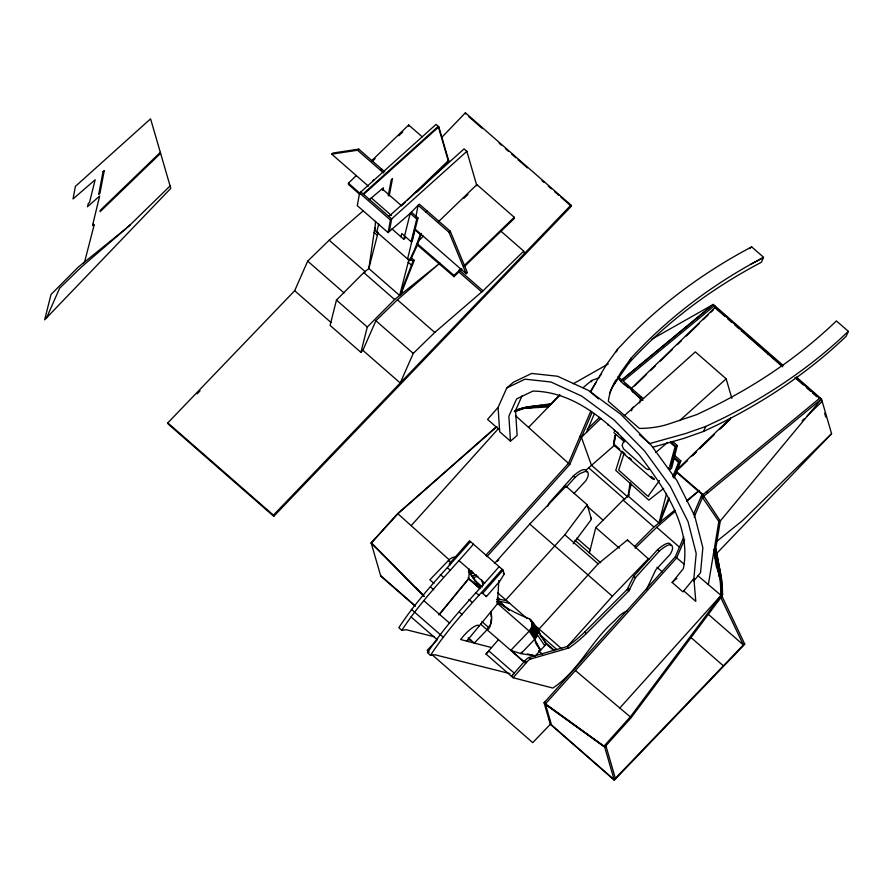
<?xml version="1.0" encoding="UTF-8"?>
<svg xmlns="http://www.w3.org/2000/svg" width="893" height="893" viewBox="0 0 893 893"><rect width="100%" height="100%" fill="white"/><g stroke="black" fill="none" stroke-linecap="round" stroke-linejoin="round"><path stroke-width="1.34" d="M356.329 175.541L348.426 183.165L348.404 184.393L359.767 194.428M408.67 126.226L408.681 124.998L422.177 136.796M416.428 244.18L453.99 276.663L454.001 275.435L460.922 268.76M476.873 185.822L476.884 184.605L514.256 217.267L514.245 218.484L464.851 266.17M782.603 366.097L715.326 307.304L715.148 308.174M768.114 353.438L768.114 354.153L767.4 351.708M683.815 536.961L675.354 556.741L544.083 702.78L603.992 746.146L630.38 716.8L721.12 595.296L720.205 580.305L714.288 549.362L719.144 574.221L720.606 573.719L715.885 549.05L721.667 579.814L722.593 594.805L721.12 595.296L619.865 707.948M534.829 626.897L544.987 641.609A3.382 3.248 -34 0 1 544.741 645.728L535.264 655.842L520.943 653.609L510.684 650.417L529.203 631.128C532.295 628.248 533.099 622.89 530.42 619.496A5.079 4.878 -34 0 0 529.337 618.749L522.907 616.125A166.623 160.037 -34 0 1 508.776 609.115L505.36 607.151A166.623 160.037 -34 0 1 496.53 601.502M520.675 653.196A13.652 1.563 39.3 0 0 520.943 653.609L534.695 639.276C540.935 633.461 535.298 624.486 530.688 619.775M615.545 435.371L614.284 442.381M469.361 569.12L468.792 578.72L439.814 613.982M498.819 580.45L497.457 603.768L466.76 641.118M375.54 221.386L374.893 230.405L409.463 260.611L410.68 259.55L416.573 246.892L421.529 233.43L420.313 234.491L415.345 247.953L409.463 260.611M683.77 590.898L695.781 601.391L693.883 578.463L696.205 553.481L688.034 521.624L670.23 486.261L644.679 451.144L614.083 419.989L581.689 396.101L550.914 381.992L525.039 379.179L506.789 387.953L498.104 407.375L487.545 419.42L499.544 429.913M374.781 228.005L368.82 268.525L363.775 272.588L336.449 300.081L330.086 325.409L360.917 352.344L362.859 350.324L375.886 320.743L397.385 299.802L440.003 263.033L394.606 299.535L367.28 327.028L360.917 352.344M589.402 552.89L595.765 527.573L623.091 500.08L628.136 496.017L630.101 482.644M708.361 584.558L714.143 549.708L716.097 549.307M820.187 397.831L701.373 495.939L718.843 521.456L714.244 549.374M715.639 549.128L720.305 520.954L821.493 398.981L796.377 377.036M615.244 435.293L613.904 444.044M613.536 444.569L614.897 435.65L615.857 434.511M417.131 191.939L448.844 161.332L438.831 126.851L436.018 124.406L359.6 193.055L357.256 205.636L388.087 232.582L411.439 212.288L417.98 218.004L412.343 240.63L411.126 241.69L401.772 233.519L400.957 236.801M388.087 232.582L390.431 220.002L466.86 151.341L464.059 148.897L388.857 216.441M389.326 231.454L391.659 218.885L360.828 191.95M388.221 195.723L391.279 179.716L392.507 178.611L389.203 195.958M415.803 217.267L418.091 205.267L419.319 204.162L450.251 231.198L467.396 272.633L466.168 273.738L414.81 228.854M639.667 402.966L640.471 398.635L634.61 393.288M376.757 232.035L378.699 224.02M407.588 258.981L414.698 229.59L420.313 234.491M382.74 190.455L383.41 187.798L369.278 199.686M391.882 228.865L403.759 239.257L410.211 213.338L418.091 205.267L449.023 232.292L466.168 273.738M411.126 241.69L416.752 219.053L417.98 218.004M631.496 410.836L632.166 408.168L633.383 407.119M668.567 467.541L670.442 469.171L676.079 446.545L677.296 445.495L672.63 441.41M677.296 445.495L671.659 468.122L670.442 469.171M92.649 224.958L93.341 224.355L93.006 225.65L94.234 224.601L84.601 261.906L83.373 262.955M378.185 232.236L368.82 268.525L399.651 295.471L400.868 294.422L414.173 260.321L411.416 257.921M409.016 259.182L399.651 295.471L412.957 261.37L414.173 260.321M400.868 294.422L402.587 287.78M669.069 499.142L660.184 521.914L658.967 522.952L628.136 496.017L631.217 484.051M666.513 493.717L658.967 522.952L668.846 497.658M660.184 521.914L661.557 516.601M623.973 453.778L618.715 470.098L646.889 495.381L648.564 496.575L648.843 495.157L659.469 480.534M621.595 451.791L615.768 470.399L648.798 500.136L663.666 488.415M673.601 477.744L679.629 461.971L680.846 460.911L675.242 456.022L673.78 457.294M674.282 477.833L680.846 460.911M617.42 432.145L618.425 433.63M586.511 432.368L594.381 413.738M590.764 411.238L568.473 463.333L485.792 555.312M486.919 556.663L569.779 464.472L592.07 412.387M693.381 514.614L701.373 495.939M684.596 539.35L676.671 557.879L545.389 703.93L551.64 725.44M694.162 517.002L702.691 497.077L821.493 398.981L831.584 433.708L716.755 553.37M646.443 589.592L655.752 569.868L670.107 554.408A16.621 4.487 -48.9 0 0 672.295 549.686L672.451 549.061A16.621 4.487 -48.9 0 0 672.273 546.817A21.934 5.916 -48.9 0 0 670.453 544.73L669.527 544.775A21.934 5.916 -48.9 0 0 665.776 546.293L664.269 547.23A21.934 5.916 -48.9 0 0 659.246 551.171L635.392 577.726L628.828 590.987L586.299 633.583A54.797 14.779 -48.9 0 1 568.774 648.005L530.788 658.956A6.028 1.63 -48.9 0 0 527.73 661.077L513.14 677.742L485.993 654.011L498.528 639.567M46.592 317.819L59.619 288.227L81.118 267.286L129.34 225.683L170.083 185.956M441.644 137.544L465.376 112.808L570.962 205.077L571.297 206.238L273.749 516.321L168.174 424.063L167.828 422.891L294.657 290.727L307.683 261.136L329.182 240.195L363.462 210.625M500.895 231.164L523.733 251.123L482.99 290.85L434.757 332.464L413.258 353.405L400.231 382.985L362.859 350.324M522.159 395.632L515.529 410.467L517.125 435.438L510.483 441.175L499.667 431.732L498.104 407.375M616.382 351.831L617.498 349.342L627.254 339.005A790.818 572.112 24.1 0 1 740.029 253.199L751.672 246.87L763.593 257.296L750.89 264.194A774.443 560.279 24.1 0 0 631.206 358.026L620.802 372.403L613.837 384.85A99.413 71.92 24.1 0 0 609.484 393.333M613.837 384.85L628.973 363.027L631.206 358.026M652.638 447.259L683.446 438.508L703.517 431.453L705.749 426.463L719.758 419.844A790.818 572.112 24.1 0 0 839.208 339.865L848.35 331.359L836.417 320.933A774.443 560.279 24.1 0 1 696.183 414.821L667.171 424.51A99.413 71.92 24.1 0 1 639.355 428.417L608.334 401.314A99.413 71.92 24.1 0 1 616.07 379.849M848.35 331.359L846.117 336.348L836.975 344.865A790.818 572.112 24.1 0 1 717.525 424.834L703.517 431.453M547.766 506.231L549.429 502.614L573.284 476.047A21.934 5.916 -48.9 0 1 578.307 472.107L579.814 471.169A21.934 5.916 -48.9 0 1 583.564 469.651L584.491 469.606A21.934 5.916 -48.9 0 1 586.154 470.845M514.413 673.188L511.466 676.269L526.055 659.603A6.028 1.63 -48.9 0 1 529.114 657.494L567.088 646.543L569.834 644.646A54.797 14.779 -48.9 0 0 584.614 632.11L627.143 589.514L633.706 576.253L657.561 549.697A21.934 5.916 -48.9 0 1 662.584 545.757L664.091 544.819A21.934 5.916 -48.9 0 1 667.841 543.301L668.768 543.257A21.934 5.916 -48.9 0 1 670.587 545.355M672.697 476.762L678.535 462.563L673.266 457.328M623.816 440.908L622.086 445.384L623.537 448.9L646.141 468.758L648.229 469.651L649.669 468.937M590.675 391.927L596.011 382.561M468.233 637.769L474.295 643.072L487.065 629.777L488.426 627.288A25.975 15.226 52.8 0 0 490.826 611.839A41.558 11.274 72.3 0 1 491.139 616.672M503.038 570.058L504.199 574.032L499.756 581.265L486.384 596.569L481.751 592.55L482.689 593.365L503.038 570.058L469.517 540.767L449.168 564.075L450.105 564.889M715.639 549.117L714.143 549.708M600.185 375.975L601.581 373.776M526.557 407.074L517.862 409.474L514.725 411.706L527.897 407.018M515.908 411.137L516.645 409.999M517.125 410.613L517.862 409.474M518.375 410.121L519.112 408.994M519.659 409.686L520.396 408.548M520.976 409.273L521.713 408.146M522.327 408.916L523.064 407.777M523.711 408.603L524.448 407.465M525.117 408.324L525.854 407.186M559.922 395.052L549.641 405.668L548.871 405.121L525.832 408.213L527.674 407.018L525.832 408.213L548.425 406.918M526.926 408.157L527.674 407.029M548.871 405.121L549.619 404.004L550.244 404.339M549.854 404.027L549.541 405.746L528.544 427.423M541.939 405.288L529.482 406.695L528.734 407.822L549.496 405.467L559.677 394.963M470.455 541.582C446.076 569.879 419.297 596.245 398.836 627.701L401.828 630.313L406.315 629.732L434.411 636.798M401.828 630.313C422.289 598.857 449.067 572.491 473.446 544.194L473.446 544.194M499.12 566.631L499.12 566.631C474.741 594.928 447.962 621.282 427.49 652.738L430.482 655.35L434.98 654.781L509.892 673.612M430.482 655.35C450.954 623.906 477.722 597.54 502.1 569.243M536.034 643.652L540.544 650.338L534.695 639.276L529.203 631.128L530.609 629.386L536.101 637.524M632.757 391.647C630.011 386.267 621.472 384.548 618.682 378.319M617.498 349.342L606.593 364.4L590.273 391.714L598.455 398.87M505.818 599.951L564.834 534.773L587.214 504.757L566.039 486.261L529.761 524.068L494.465 563.516M573.217 543.737L591.434 519.291L587.214 504.757M547.342 705.57L604.818 746.983L631.195 717.637L721.946 596.133L697.79 575.661M488.94 650.93L485.993 654.011M693.883 578.463L682.944 591.892L672.139 582.448L683.346 568.674C691.718 526.133 663.711 487.344 639.488 455.218C611.18 425.046 576.923 391.681 532.887 391.089L516.623 398.903L508.876 416.205L510.483 441.175M693.805 580.986L700.536 572.714L702.858 547.733L694.687 515.875L676.883 480.523L651.321 445.406L620.724 414.252L588.331 390.353L557.567 376.254L531.692 373.441L513.442 382.204L506.789 387.953M438.764 614.931L468.579 578.653L480.088 588.587M720.751 597.495L721.946 596.133L744.784 644.21L614.295 780.192L550.334 724.301L544.083 702.78L545.31 701.496M532.206 623.013L539.082 629.018L598.109 563.84L627.466 539.941L648.898 559.342M567.781 646.074L612.352 596.245L648.642 558.438M375.227 546.884L371.309 542.922L397.698 513.575L496.586 426.575M371.309 542.922L397.965 513.698L496.854 426.698M411.204 525.609L498.54 428.461M469.997 572.882L471.85 570.817M471.091 574.266L472.944 572.19M574.166 493.327L585.83 480.769A16.621 4.487 -48.9 0 0 588.018 476.036L588.174 475.411A16.621 4.487 -48.9 0 0 587.996 473.167A21.934 5.916 -48.9 0 0 586.176 471.08L579.992 473.58A21.934 5.916 -48.9 0 0 574.958 477.521L566.307 487.165L566.039 486.261M716.376 602.328L721.946 596.133L720.718 597.417L743.389 644.947L707.881 613.926M433.953 583.363L429.857 579.791L449.983 558.929L452.952 557.355L456.256 556.897M93.341 224.355L92.615 225.114L99.648 196.013L87.492 206.741L88.307 203.459L89.534 202.398L95.16 179.772L73.047 198.949L75.392 186.38L150.582 118.836L170.786 188.378L44.65 319.839L51.013 294.511L78.338 267.018L125.801 228.731M197.152 393.858L200.054 390.833M273.749 516.321L273.414 515.149L570.962 205.077M415.245 606.247L380.786 576.141L371.175 543.044L372.403 541.761M437.336 639.756L427.144 650.372L429.22 652.18M550.334 724.301L532.73 742.641L432.324 654.904M614.295 780.192L604.684 747.095L605.912 745.811L615.366 778.361M744.617 643.663L614.138 779.645L551.483 724.893M599.248 377.694L591.601 380.541L591.445 381.679M634.41 546.661L653.933 527.026L674.874 510.126M831.584 433.708L742.44 520.63L716.443 541.604M585.562 470.544L614.395 445.35M635.202 548.235L656.712 527.294L675.409 511.153M160.327 152.368L100.172 210.435L100.161 211.663L160.606 153.317M371.142 161.231L408.681 124.998M372.113 161.51L375.082 158.641M398.791 135.758L402.743 131.941M401.448 205.881L405.455 202.008M407.465 200.065L448.565 160.383L448.007 159.892L448.844 161.332M418.449 241.021L423.461 236.176M438.496 221.665L476.884 184.605M463.992 198.257L467.954 194.44M463.88 265.902L514.256 217.267M453.99 276.663L461.893 269.027M580.629 435.639L580.104 436.141L581.41 437.291L591.412 465.175L627.757 496.932M587.114 429.377L599.594 417.332M630.614 389.08L715.326 307.304M581.41 437.291L600.9 418.471M634.588 385.955L646.521 374.435M650.495 370.595L655.473 365.795M660.44 360.984L672.384 349.464M677.352 344.665L681.337 340.825M686.304 336.025L699.241 323.545M703.215 319.694L708.182 314.894M711.174 312.014L713.161 310.094M677.731 469.048L731.088 417.533M678.725 468.792L687.643 460.185L677.731 469.751M692.588 455.408L696.562 451.579L691.595 456.345M720.338 428.618L730.251 419.051M719.334 429.533L730.228 418.996M802.182 420.748L804.191 418.817M807.194 415.915L822.207 401.426L820.901 400.276M655.629 452.584L667.551 442.47M127.275 227.469L130.3 224.757M363.071 193.904L438.262 126.359L447.639 158.608M363.63 194.395L438.831 126.851M624.263 415.736L695.346 351.887L726.176 378.833L731.858 398.412M679.651 420.625L726.176 378.833M368.34 186.124L331.738 154.143L332.977 153.038L358.774 149.131L384.76 171.847M331.738 154.143L357.546 150.236L358.774 149.131M380.563 170.351L381.791 169.246M426.006 212.177L427.234 211.083M449.023 232.292L450.251 231.198M591.066 381.635L592.293 380.53M639.879 397.831L641.118 396.738M403.759 239.257L405.757 237.493M415.345 247.953L416.573 246.892M674.673 475.444L675.889 474.384M372.839 180.676L374.067 179.627M686.851 501.286L699.319 490.525M672.139 582.448L676.883 578.351M412.711 264.06L411.494 265.109L408.224 262.252M628.136 496.017L629.353 494.968M583.14 387.595L591.601 380.541M620.948 380.675L713.295 304.424L782.927 365.27M620.948 380.753L713.295 304.424L651.734 339.307M623.336 380.931L714.612 305.573L715.315 308.018L724.636 316.155M749.528 248.611L751.672 246.87M686.55 500.705L699.275 490.447M573.261 383.767L608.267 363.931M514.312 411.182L515.462 410.568M750.89 264.194L763.448 257.63L761.361 262.285A774.443 560.279 24.1 0 0 628.973 363.027M705.749 426.463L685.679 433.518L649.635 443.587L639.399 434.645M702.691 497.077L704.142 496.575M718.843 521.456L720.305 520.954L703.885 496.184M714.713 550.043L716.175 549.552M719.78 577.659L719.501 576.431L720.964 575.94C722.348 577.336 719.021 578.709 719.524 576.554L720.964 575.94L717.392 560.179M719.803 577.76L721.254 577.213L720.964 575.94M719.937 578.575L721.41 578.084M720.205 580.305L721.667 579.814M720.428 582.035L721.901 581.544M720.629 583.754L722.102 583.252M720.796 585.451L722.27 584.96M720.93 587.136L722.404 586.645M721.031 588.811L722.504 588.308M721.109 590.463L722.582 589.96M721.142 592.092L722.616 591.601M721.153 593.711L722.616 593.209M721.12 595.296L722.593 594.805M472.341 575.907L476.27 574.779M472.71 577.76L477.945 576.242M526.58 407.085L549.619 404.004M544.708 404.976L550.244 404.339M531.703 406.784L535.822 406.561M669.638 466.559L675.086 446.801L670.263 442.627M497.267 598.846L506.632 600.654M498.919 601.19L509.613 603.266M535.599 627.79L538.278 628.315L540.22 635.001L556.529 649.244M527.495 653.989L535.264 655.842M467.541 639.477L471.303 640.46M491.574 647.57L460.598 639.511L464.215 635.169A18.664 5.034 -48.9 0 1 479.362 625.781M513.14 677.742L552.8 688.056C578.831 671.045 591.278 640.594 614.73 620.602A26.701 7.244 -48.9 0 1 619.653 615.601L620.166 615.154A16.777 4.498 -48.7 0 1 627.466 611.136M397.698 513.575L449.581 560.123M545.556 704.499L604.684 747.095M524.001 661.825L511.622 650.997M654.223 479.228L650.919 476.427L654.022 478.994L652.571 478.972L613.893 445.194M684.06 564.108L675.354 556.741M575.405 670.531L631.195 717.637M417.489 243.856L454.001 275.435M676.805 471.85L703.93 495.314M676.794 472.564L702.88 495.124M621.182 437.224L623.292 439.055M613.848 432.625L624.698 442.013M459.214 560.815L484.72 583.107M424.164 600.933L449.681 623.236M796.065 377.862L819.874 398.658M727.739 318.868L731.88 322.485M734.984 325.197L739.125 328.825M741.201 330.633L782.603 366.811M795.027 377.661L803.298 384.905M806.412 387.618L810.543 391.234M812.619 393.043L816.76 396.659M468.858 116.715L482.443 128.592M499.165 143.215L501.263 145.034M505.438 148.696L508.575 151.43M511.711 154.176L515.897 157.827M517.985 159.657L527.395 167.873M542.029 180.665L544.116 182.496M548.302 186.146L551.439 188.892M554.575 191.627L558.75 195.277M560.849 197.107L571.297 206.238M618.09 376.623L643.094 398.468M357.546 150.236L383.532 172.941M624.185 384.124L628.371 387.774M631.507 390.52L642.848 400.432M382.182 188.847L401.359 205.602M410.211 213.338L416.752 219.053M670.464 441.644L676.079 446.545M674.025 457.071L679.629 461.971M459.114 269.987L482.99 290.85M458.969 272.041L481.807 292M371.265 197.866L391.447 215.503M706.408 491.786L707.714 492.925M359.6 193.055L390.431 220.002M608.278 425.101L608.256 424.409L608.077 424.979M410.2 258.959L412.957 261.37M374.122 232.448L377.393 235.305M622.008 451.222L625.133 453.957M629.297 457.607L631.384 459.426M329.182 240.195L365.516 271.952M397.385 299.802L434.757 332.464M588.498 467.686L624.832 499.444M656.712 527.294L679.551 547.253M363.775 272.588L394.606 299.535M623.091 500.08L653.933 527.026M569.779 464.472L515.484 415.669M573.284 476.047L574.958 477.521M657.561 549.697L659.246 551.171M307.683 261.136L344.017 292.893M375.886 320.743L413.258 353.405M586.723 505.862L603.333 520.385M657.002 567.289L662.193 571.821M564.063 486.317L565.057 487.198M336.449 300.081L367.28 327.028M595.765 527.573L619.407 548.224M633.706 576.253L635.392 577.726M294.657 290.727L330.99 322.473M690.981 637.535L723.352 665.821M576.811 538.166L590.306 549.965M574.869 540.187L600.71 562.769M628.159 588.342L629.844 589.815M564.834 534.773L598.109 563.84M627.143 589.514L628.828 590.987M529.761 524.068L612.352 596.245M584.614 632.11L586.299 633.583M503.261 573.217L504.199 574.032M567.088 646.543L568.774 648.005M497.602 592.762L527.071 618.525M539.082 629.018L561.697 648.776M497.368 597.551L499.399 599.326M496.921 599.449L509.189 610.165M482.387 587.025L475.902 581.243A3.382 3.248 -34 0 0 475.567 581.075M496.91 599.716L509.345 610.589M544.44 641.665L554.631 650.562M545.567 643.429L553.794 650.617M448.375 560.491L451.49 563.215M468.066 577.704L480.501 588.565M497.077 603.054L529.203 631.128M468.579 578.653L479.876 588.52M485.457 595.754L486.384 596.569M447.516 567.848L450.507 570.46M476.181 592.885L479.173 595.497M538.468 650.673L542.542 654.234M440.271 574.467L443.263 577.079M468.937 599.504L471.928 602.116M529.114 657.494L530.788 658.956M481.885 621.573L488.426 627.288M524.894 660.798L526.569 662.271M480.523 624.062L525.687 663.298M430.716 587.081L433.708 589.693M459.382 612.129L462.373 614.741M488.795 650.897L514.268 673.155M380.63 575.594L415.089 605.7M411.327 609.294L442.973 636.955M167.828 422.891L273.414 515.149M633.918 392.686L632.903 391.781M348.426 183.165L360.817 194.116M614.875 444.915L619.731 449.235M603.992 746.146L604.818 746.983M545.389 703.93L546.215 704.756M371.588 543.044L423.483 595.519M415.379 587.471L424.186 596.379M371.175 543.044L424.052 596.502M536.336 628.136L535.22 627.109A3.371 3.237 -34 0 1 535.7 628.092M529.973 630.324L535.443 638.439M531.335 620.959L536.827 629.107M529.337 618.749L531.402 621.807M531.703 621.975L543.859 640.281M531.938 623.035L537.43 631.184M532.038 624.129L537.53 632.266M532.016 625.223L537.508 633.371M531.86 626.306L537.352 634.454M537.218 634.566L544.741 645.728M531.558 627.377L537.05 635.526M531.145 628.404L536.637 636.553M468.379 570.08L477.599 584.178M535.119 641.408L540.544 650.338M824.652 413.191L825.779 417.064M627.478 539.93L627.746 540.834M523.733 251.123L524.437 253.556M465.376 112.808L465.722 113.98M466.86 151.341L476.594 184.884M549.228 719.021L550.367 722.928M481.539 579.736L483.102 585.082M436.677 639.221L411.048 616.929M591.021 517.873L591.434 519.291M719.524 576.554L718.887 574.087A36.58 18.619 71.4 0 0 716.409 566.821L713.853 551.483M713.898 551.673L719.423 576.13M719.769 577.581L719.178 574.389M534.449 639.109A10.917 0.748 42.3 0 1 534.695 639.276M522.215 651.845A10.917 0.748 42.3 0 1 522.461 652.013M491.15 618.86A41.558 11.274 72.3 0 1 487.065 629.777M586.31 471.705A16.621 4.487 -48.9 0 1 586.478 472.017M498.819 559.911A54.797 14.779 -48.9 0 1 497.301 561.317M474.484 580.841A3.382 3.248 -34 0 1 474.853 580.885M480.401 586.98A166.623 160.037 -34 0 1 475.4 580.963L473.022 577.871A166.623 160.037 -34 0 1 468.49 571.498M103.041 171.69L98.71 194.373L99.949 193.268L104.269 170.596L103.041 171.69M614.697 430.638L614.551 431.341L614.362 429.566L614.697 430.638M714.389 434.355L699.532 448.71L714.378 434.322"/></g></svg>
